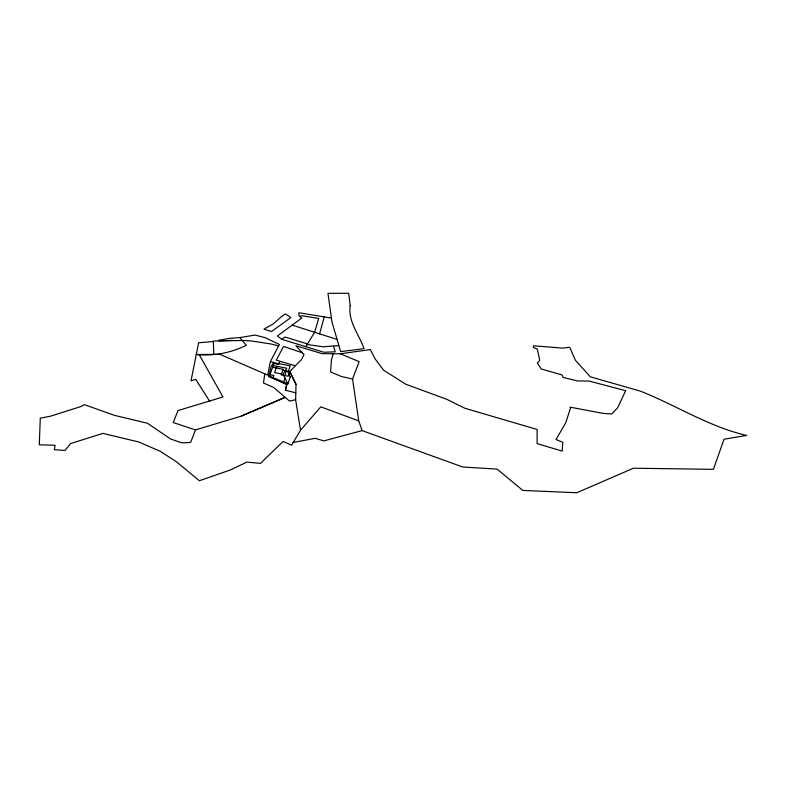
<?xml version="1.0" encoding="UTF-8"?>
<svg xmlns="http://www.w3.org/2000/svg" width="786" height="786" viewBox="0 0 786 786"><rect width="100%" height="100%" fill="white"/><g stroke="black" fill="none" stroke-linecap="round" stroke-linejoin="round"><path stroke-width="1.18" d="M195.508 429.922L190.595 442.459L181.88 442.862L170.631 438.991L147.424 423.241L114.422 415.352L84.308 404.633L81.076 406.48L50.432 416.207L40.282 418.191L39.3 444.797L55.099 445.289L54.342 449.71L65.012 450.447L70.593 443.569L102.887 433.391L138.7 441.958L160.177 451.272L176.408 461.746L199.379 480.737L230.092 470.087L246.853 462.109L260.471 463.386L283.088 441.447L291.645 445.151L300.517 430.227L295.624 399.671L296.017 384.315L289.808 371.562L282.852 370.226M278.617 345.968L271.553 344.081L252.404 341.104A105.393 73.452 1.5 0 0 244.024 340.476L218.989 340.888L218.96 340.2L230.033 338.294L239.809 337.577L246.332 345.329C230.652 352.934 213.674 356.264 196.284 354.496L220.1 354.368L264.784 373.861L263.487 382.969L273.833 387.586L289.513 401.066L295.654 399.691M239.809 337.577L255.018 335.091L264.961 337.616L279.413 344.474L270.384 361.57L267.712 375.128L264.784 373.861M295.791 392.813L285.406 390.229L286.811 384.403L268.674 376.337L271.072 366.728L273.705 362.484L278.509 363.81L280.052 361.364L295.3 365.745L301.333 359.831L304.035 354.624L295.89 345.742L322.132 353.661L340.417 353.798L370.353 349.574L375.158 358.966L383.607 370.226L405.841 384.256L446.733 399.288L464.929 408.278L537.103 429.47L537.123 443.609L562.236 451.105L562.766 442.302L556.016 439.512L565.802 422.652L570.381 408.504L570.125 407.148L602.803 413.328L611.705 414.035L617.639 407.738L625.676 390.711L589.058 381.043L577.514 380.955L562.982 377.378L562.147 374.942L541.181 368.968L537.378 363.004L539.727 360.401L537.28 349.063L533.37 347.451L533.556 345.771L562.452 348.11L569.703 347.265L575.421 360.312L590.335 376.808L640.502 391.192C676.088 405.281 709.129 426.867 746.7 435.434L724.024 439.217L713.423 469.33L633.447 468.21L576.806 492.743L522.847 490.435L497.086 469.095L462.748 467.012L362.13 430.6L323.822 440.887L315.176 438.323L292.883 442.508M285.416 390.22L286.831 384.403L268.694 376.327M319.568 333.853L324.284 316.905M333.176 353.739L331.417 359.998L330.552 371.945L341.419 376.494L352.541 379.009L358.75 420.903L362.13 430.6M295.3 365.745L289.808 371.562L288.226 376.229L281.241 374.883L283.166 369.312L272.614 367.278M284.738 375.551L286.33 370.894M283.52 382.369L285.004 377.997M276.22 367.976L274.579 372.613L281.565 373.959M273.135 377.742L273.931 375.482L269.962 374.726M276.554 368.035L277.144 366.364M352.56 379.029L359.133 361.639L340.417 353.798M305.793 346.695L314.646 332.281L318.694 318.458L301.333 315.658L300.026 316.66M300.517 430.227L320.796 406.834L358.75 420.903M331.427 318.075L298.857 312.749L299.053 315.952L301.844 317.996L277.389 335.986L281.869 339.336L284.935 337.017L307.483 343.934M240.988 416.216L285.161 397.323L241.007 416.236L195.478 429.903L173.254 422.554L178.009 410.557L222.939 396.969L199.133 354.486M338.854 345.555L323.075 346.803L307.139 344.494M213.35 341.517L198.632 342.765L191.008 380.807L195.704 379.353L209.764 401.381M232.774 340.367L213.34 341.104L213.851 354.407M273.214 365.608L286.802 368.212L283.029 374.313L287.814 383.833M270.384 361.57L273.705 362.493M281.869 339.336L323.901 352.256L335.219 351.823L333.657 346.361M292.156 325.119L337.066 339.424M280.052 361.364L276.269 360.096L283.559 346.439L302.364 352.786M289.808 371.562L296.008 384.325M350.183 305.636C347.795 321.435 359.094 334.502 364.046 348.67L340.623 351.617L331.987 322.024L327.968 293.355L348.709 293.257L350.183 305.636M290.28 376.936L287.951 383.863L269.47 376.111L273.97 363.486L278.912 364.429L279.344 363.741L290.211 365.824L288.02 372.289L290.28 376.936M281.732 316.414L272.801 324.205L263.9 329.108L271.445 331.554L290.82 317.613L285.416 313.879L281.732 316.414"/></g></svg>
